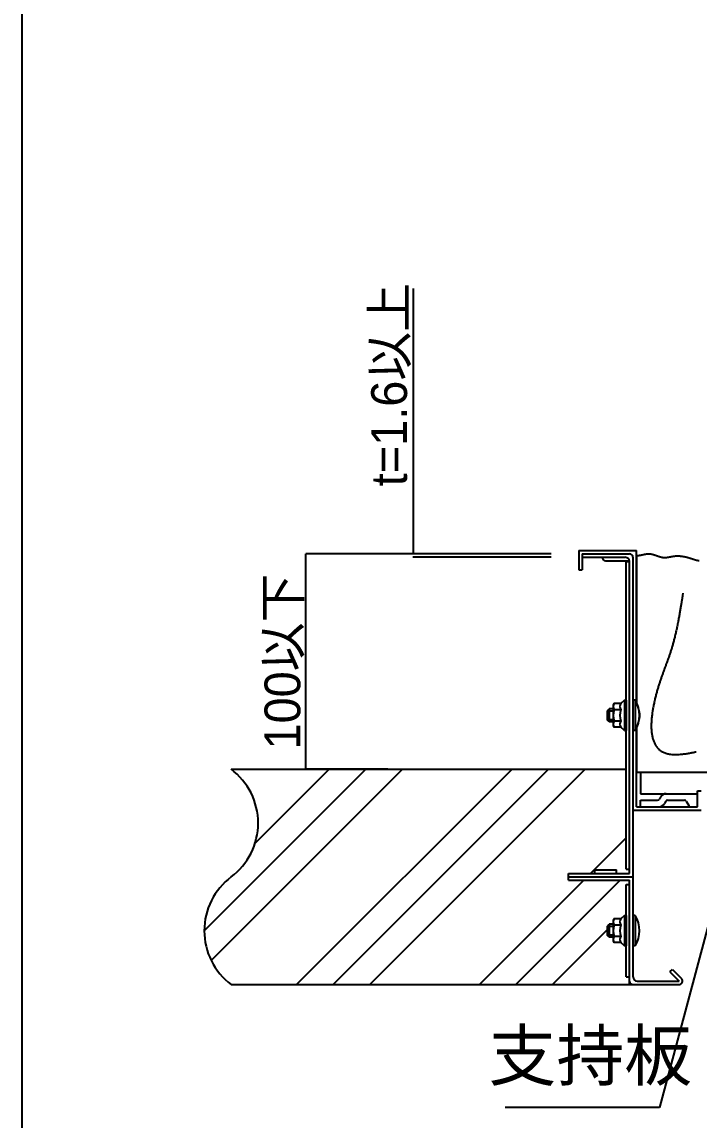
# Model space of a CAD drawing. Extents: x 443 to 1217, y -1921 to -677.
# Drawn here: x 442.7 to 476.7, y -775.6 to -720.4 of the extents above; entities that cross this region are included whole.
import ezdxf
from ezdxf.enums import TextEntityAlignment as Align

# ---------------------------------------------------------------- set-up
doc = ezdxf.new("R2010")
doc.units = 0
doc.header["$MEASUREMENT"] = 0
doc.layers.get('0').update_dxf_attribs({"linetype": 'CONTINUOUS'})
for name, color, linetype in [('1', 7, 'CONTINUOUS'), ('10', 7, 'CONTINUOUS'), ('25', 7, 'CONTINUOUS'), ('6', 7, 'CONTINUOUS'), ('7', 7, 'CONTINUOUS'), ('9', 8, 'CONTINUOUS')]:
    doc.layers.add(name, color=color, linetype=linetype)
doc.styles.get("Standard").update_dxf_attribs({"font": 'MS PGothic.ttf'})
doc.styles.add('ｽﾀｲﾙ2', font='MS PGothic.ttf')

msp = doc.modelspace()

# ---------------------------------------------------------------- linework, layer by layer
at = {"color": 7, "linetype": 'Continuous'}
for p, q in [((478.899, -759.224), (474.698, -774.982)), ((474.698, -774.982), (466.942, -774.982))]:
    msp.add_line(p, q, dxfattribs=at)
at = {"layer": '1', "color": 7}
for p, q in [((473.537, -747.252), (473.548, -747.251)), ((473.548, -747.251), (473.559, -747.251)), ((473.559, -747.251), (473.57, -747.251)), ((473.57, -747.251), (473.581, -747.25)), ((473.581, -747.25), (473.592, -747.25)), ((473.592, -747.25), (473.603, -747.25)), ((473.603, -747.25), (473.614, -747.249)), ((473.614, -747.249), (473.625, -747.248)), ((473.625, -747.248), (473.636, -747.247)), ((473.636, -747.247), (473.647, -747.246)), ((473.647, -747.246), (473.658, -747.245)), ((473.658, -747.245), (473.669, -747.244)), ((473.669, -747.244), (473.68, -747.242)), ((473.68, -747.242), (473.691, -747.24)), ((473.691, -747.24), (473.702, -747.239)), ((473.702, -747.239), (473.713, -747.237)), ((473.713, -747.237), (473.724, -747.235)), ((473.724, -747.235), (473.735, -747.234)), ((473.735, -747.234), (473.746, -747.232)), ((473.746, -747.232), (473.757, -747.229)), ((473.757, -747.229), (473.768, -747.227)), ((473.768, -747.227), (473.778, -747.225)), ((473.778, -747.225), (473.789, -747.223)), ((473.789, -747.223), (473.8, -747.22)), ((473.8, -747.22), (473.811, -747.217)), ((473.811, -747.217), (473.822, -747.215)), ((473.822, -747.215), (473.833, -747.213)), ((473.833, -747.213), (473.844, -747.211)), ((473.844, -747.211), (473.855, -747.208)), ((473.855, -747.208), (473.866, -747.205)), ((473.866, -747.205), (473.877, -747.203)), ((473.877, -747.203), (473.888, -747.201)), ((473.888, -747.201), (473.899, -747.198)), ((473.899, -747.198), (473.909, -747.196)), ((473.909, -747.196), (473.92, -747.193)), ((473.92, -747.193), (473.931, -747.191)), ((473.931, -747.191), (473.942, -747.189)), ((473.942, -747.189), (473.953, -747.187)), ((473.953, -747.187), (473.964, -747.185)), ((473.964, -747.185), (473.975, -747.183)), ((473.975, -747.183), (473.986, -747.18)), ((473.986, -747.18), (473.996, -747.178)), ((473.996, -747.178), (474.007, -747.176)), ((474.007, -747.176), (474.018, -747.175)), ((474.018, -747.175), (474.029, -747.173)), ((474.029, -747.173), (474.04, -747.172)), ((474.04, -747.172), (474.051, -747.169)), ((474.051, -747.169), (474.061, -747.168)), ((474.061, -747.168), (474.072, -747.167)), ((474.072, -747.167), (474.083, -747.166)), ((474.083, -747.166), (474.094, -747.165)), ((474.094, -747.165), (474.105, -747.164)), ((474.105, -747.164), (474.115, -747.164)), ((474.115, -747.164), (474.126, -747.163)), ((474.126, -747.163), (474.137, -747.163)), ((474.137, -747.163), (474.148, -747.163)), ((474.148, -747.163), (474.158, -747.163)), ((474.158, -747.163), (474.169, -747.163)), ((474.169, -747.163), (474.18, -747.163)), ((474.18, -747.163), (474.191, -747.164)), ((474.191, -747.164), (474.201, -747.165)), ((474.201, -747.165), (474.212, -747.165)), ((474.212, -747.165), (474.223, -747.166)), ((474.223, -747.166), (474.234, -747.168)), ((474.234, -747.168), (474.244, -747.169)), ((474.244, -747.169), (474.255, -747.171)), ((474.255, -747.171), (474.266, -747.173)), ((474.266, -747.173), (474.276, -747.175)), ((474.276, -747.175), (474.287, -747.177)), ((474.287, -747.177), (474.298, -747.179)), ((474.298, -747.179), (474.308, -747.181)), ((474.308, -747.181), (474.319, -747.184)), ((474.319, -747.184), (474.33, -747.186)), ((474.33, -747.186), (474.34, -747.189)), ((474.34, -747.189), (474.351, -747.191)), ((474.351, -747.191), (474.362, -747.195)), ((474.362, -747.195), (474.373, -747.198)), ((474.373, -747.198), (474.383, -747.201)), ((474.383, -747.201), (474.394, -747.203)), ((474.394, -747.203), (474.404, -747.207)), ((474.404, -747.207), (474.415, -747.21)), ((474.415, -747.21), (474.426, -747.213)), ((474.426, -747.213), (474.436, -747.217)), ((474.436, -747.217), (474.447, -747.221)), ((474.447, -747.221), (474.458, -747.224)), ((474.458, -747.224), (474.468, -747.227)), ((474.468, -747.227), (474.479, -747.232)), ((474.479, -747.232), (474.49, -747.235)), ((474.49, -747.235), (474.5, -747.238)), ((474.5, -747.238), (474.511, -747.242)), ((474.511, -747.242), (474.522, -747.246)), ((474.522, -747.246), (474.532, -747.25)), ((474.532, -747.25), (474.543, -747.253)), ((474.543, -747.253), (474.554, -747.258)), ((474.554, -747.258), (474.564, -747.261)), ((474.564, -747.261), (474.575, -747.265)), ((474.575, -747.265), (474.586, -747.269)), ((474.586, -747.269), (474.596, -747.273)), ((474.596, -747.273), (474.607, -747.276)), ((474.607, -747.276), (474.618, -747.28)), ((474.618, -747.28), (474.628, -747.284)), ((474.628, -747.284), (474.639, -747.287)), ((474.639, -747.287), (474.65, -747.29)), ((474.65, -747.29), (474.66, -747.295)), ((474.66, -747.295), (474.671, -747.298)), ((474.671, -747.298), (474.682, -747.301)), ((474.682, -747.301), (474.692, -747.305)), ((474.692, -747.305), (474.703, -747.308)), ((474.703, -747.308), (474.714, -747.311)), ((474.714, -747.311), (474.724, -747.314)), ((474.724, -747.314), (474.735, -747.318)), ((474.735, -747.318), (474.746, -747.32)), ((474.746, -747.32), (474.756, -747.323)), ((474.756, -747.323), (474.767, -747.325)), ((474.767, -747.325), (474.778, -747.329)), ((474.778, -747.329), (474.789, -747.331)), ((474.789, -747.331), (474.799, -747.333)), ((474.799, -747.333), (474.81, -747.335)), ((474.81, -747.335), (474.821, -747.337)), ((474.821, -747.337), (474.832, -747.339)), ((474.832, -747.339), (474.842, -747.342)), ((474.842, -747.342), (474.853, -747.344)), ((474.853, -747.344), (474.864, -747.345)), ((474.864, -747.345), (474.875, -747.346)), ((474.875, -747.346), (474.885, -747.347)), ((474.885, -747.347), (474.896, -747.348)), ((474.896, -747.348), (474.907, -747.349)), ((474.907, -747.349), (474.918, -747.35)), ((474.918, -747.35), (474.929, -747.35)), ((474.929, -747.35), (474.939, -747.351)), ((474.939, -747.351), (474.95, -747.351)), ((474.95, -747.351), (474.961, -747.351)), ((474.961, -747.351), (474.972, -747.351)), ((474.972, -747.351), (474.983, -747.35)), ((474.983, -747.35), (474.994, -747.35)), ((474.994, -747.35), (475.005, -747.35)), ((475.005, -747.35), (475.016, -747.349)), ((475.016, -747.349), (475.026, -747.348)), ((475.026, -747.348), (475.037, -747.347)), ((475.037, -747.347), (475.048, -747.346)), ((475.048, -747.346), (475.059, -747.345)), ((475.059, -747.345), (475.07, -747.344)), ((475.07, -747.344), (475.081, -747.342)), ((475.081, -747.342), (475.092, -747.341)), ((475.092, -747.341), (475.103, -747.338)), ((475.103, -747.338), (475.114, -747.337)), ((475.114, -747.337), (475.125, -747.335)), ((475.125, -747.335), (475.136, -747.334)), ((475.136, -747.334), (475.146, -747.332)), ((475.146, -747.332), (475.157, -747.33)), ((475.157, -747.33), (475.168, -747.327)), ((475.168, -747.327), (475.179, -747.325)), ((475.179, -747.325), (475.19, -747.323)), ((475.19, -747.323), (475.201, -747.321)), ((475.201, -747.321), (475.212, -747.319)), ((475.212, -747.319), (475.223, -747.318)), ((475.223, -747.318), (475.234, -747.316)), ((475.234, -747.316), (475.245, -747.313)), ((475.245, -747.313), (475.256, -747.311)), ((475.256, -747.311), (475.267, -747.309)), ((475.267, -747.309), (475.278, -747.307)), ((475.278, -747.307), (475.289, -747.305)), ((475.289, -747.305), (475.3, -747.302)), ((475.3, -747.302), (475.311, -747.3)), ((475.311, -747.3), (475.322, -747.298)), ((475.322, -747.298), (475.333, -747.296)), ((475.333, -747.296), (475.344, -747.294)), ((475.344, -747.294), (475.354, -747.293)), ((475.354, -747.293), (475.365, -747.29)), ((475.365, -747.29), (475.376, -747.288)), ((475.376, -747.288), (475.387, -747.287)), ((475.387, -747.287), (475.398, -747.285)), ((475.398, -747.285), (475.409, -747.284)), ((475.409, -747.284), (475.42, -747.283)), ((475.42, -747.283), (475.431, -747.282)), ((475.431, -747.282), (475.442, -747.28)), ((475.442, -747.28), (475.453, -747.278)), ((475.453, -747.278), (475.464, -747.277)), ((475.464, -747.277), (475.475, -747.276)), ((475.475, -747.276), (475.486, -747.276)), ((475.486, -747.276), (475.497, -747.275)), ((475.497, -747.275), (475.508, -747.274)), ((475.508, -747.274), (475.518, -747.274)), ((475.518, -747.274), (475.529, -747.273)), ((475.529, -747.273), (475.54, -747.273)), ((475.54, -747.273), (475.551, -747.272)), ((475.551, -747.272), (475.562, -747.272)), ((475.562, -747.272), (475.573, -747.272)), ((475.573, -747.272), (475.584, -747.272)), ((475.584, -747.272), (475.595, -747.272)), ((475.595, -747.272), (475.606, -747.271)), ((475.606, -747.271), (475.617, -747.272)), ((475.617, -747.272), (475.628, -747.272)), ((475.628, -747.272), (475.639, -747.272)), ((475.639, -747.272), (475.649, -747.272)), ((475.649, -747.272), (475.66, -747.272)), ((475.66, -747.272), (475.671, -747.273)), ((475.671, -747.273), (475.682, -747.273)), ((475.682, -747.273), (475.693, -747.274)), ((475.693, -747.274), (475.704, -747.274)), ((475.704, -747.274), (475.715, -747.275)), ((475.715, -747.275), (475.726, -747.276)), ((475.726, -747.276), (475.737, -747.277)), ((475.737, -747.277), (475.748, -747.277)), ((475.748, -747.277), (475.759, -747.278)), ((475.759, -747.278), (475.769, -747.28)), ((475.769, -747.28), (475.78, -747.281)), ((475.78, -747.281), (475.791, -747.282)), ((475.791, -747.282), (475.802, -747.284)), ((475.802, -747.284), (475.813, -747.285)), ((475.813, -747.285), (475.824, -747.286)), ((475.824, -747.286), (475.835, -747.287)), ((475.835, -747.287), (475.846, -747.289)), ((475.846, -747.289), (475.857, -747.29)), ((475.857, -747.29), (475.868, -747.293)), ((475.868, -747.293), (475.879, -747.294)), ((475.879, -747.294), (475.89, -747.296)), ((475.89, -747.296), (475.9, -747.298)), ((475.9, -747.298), (475.911, -747.3)), ((475.911, -747.3), (475.922, -747.301)), ((475.922, -747.301), (475.933, -747.304)), ((475.933, -747.304), (475.944, -747.306)), ((475.944, -747.306), (475.955, -747.308)), ((475.955, -747.308), (475.966, -747.31)), ((475.966, -747.31), (475.977, -747.312)), ((475.977, -747.312), (475.988, -747.314)), ((475.988, -747.314), (475.999, -747.318)), ((475.999, -747.318), (476.01, -747.32)), ((476.01, -747.32), (476.021, -747.322)), ((476.021, -747.322), (476.032, -747.325)), ((476.032, -747.325), (476.043, -747.327)), ((476.043, -747.327), (476.054, -747.33)), ((476.054, -747.33), (476.065, -747.333)), ((476.065, -747.333), (476.076, -747.335)), ((476.076, -747.335), (476.087, -747.338)), ((476.087, -747.338), (476.098, -747.342)), ((476.098, -747.342), (476.109, -747.344)), ((476.109, -747.344), (476.12, -747.347)), ((476.12, -747.347), (476.131, -747.35)), ((476.131, -747.35), (476.142, -747.354)), ((476.142, -747.354), (476.153, -747.357)), ((476.153, -747.357), (476.164, -747.36)), ((476.164, -747.36), (476.175, -747.363)), ((476.175, -747.363), (476.186, -747.367)), ((476.186, -747.367), (476.197, -747.37)), ((476.197, -747.37), (476.208, -747.373)), ((476.208, -747.373), (476.219, -747.377)), ((476.219, -747.377), (476.23, -747.38)), ((476.23, -747.38), (476.241, -747.383)), ((476.241, -747.383), (476.252, -747.387)), ((476.252, -747.387), (476.263, -747.391)), ((476.263, -747.391), (476.274, -747.394)), ((476.274, -747.394), (476.285, -747.398)), ((476.285, -747.398), (476.296, -747.402)), ((476.296, -747.402), (476.307, -747.406)), ((476.307, -747.406), (476.318, -747.409)), ((476.318, -747.409), (476.329, -747.414)), ((476.329, -747.414), (476.34, -747.417)), ((476.34, -747.417), (476.351, -747.421)), ((476.351, -747.421), (476.362, -747.424)), ((476.362, -747.424), (476.373, -747.429)), ((476.373, -747.429), (476.384, -747.432)), ((476.384, -747.432), (476.396, -747.435)), ((476.396, -747.435), (476.407, -747.44)), ((476.407, -747.44), (476.418, -747.443)), ((476.418, -747.443), (476.429, -747.446)), ((476.429, -747.446), (476.44, -747.451)), ((476.44, -747.451), (476.451, -747.454)), ((476.451, -747.454), (476.462, -747.457)), ((476.462, -747.457), (476.473, -747.46)), ((476.473, -747.46), (476.484, -747.464)), ((476.484, -747.464), (476.495, -747.467)), ((476.495, -747.467), (476.506, -747.47)), ((476.506, -747.47), (476.517, -747.474)), ((476.517, -747.474), (476.528, -747.476)), ((476.528, -747.476), (476.539, -747.479)), ((476.539, -747.479), (476.55, -747.481)), ((476.55, -747.481), (476.56, -747.483)), ((476.56, -747.483), (476.571, -747.486)), ((476.571, -747.486), (476.582, -747.489)), ((476.582, -747.489), (476.593, -747.49)), ((476.593, -747.49), (476.604, -747.492)), ((476.604, -747.492), (476.615, -747.494)), ((476.615, -747.494), (476.626, -747.495)), ((476.626, -747.495), (476.636, -747.496)), ((476.636, -747.496), (476.647, -747.499)), ((476.647, -747.499), (476.658, -747.499)), ((476.658, -747.499), (476.669, -747.5)), ((476.669, -747.5), (476.679, -747.501)), ((476.679, -747.501), (476.69, -747.501))]:
    msp.add_line(p, q, dxfattribs=at)
at = {"layer": '1', "color": 3, "linetype": 'Continuous'}
for p, q in [((473.537, -747.252), (473.537, -754.644)), ((473.537, -755.927), (473.537, -758.142)), ((473.537, -758.142), (487.042, -758.142)), ((473.732, -758.142), (473.732, -759.224)), ((473.732, -759.224), (476.61, -759.224))]:
    msp.add_line(p, q, dxfattribs=at)
at = {"layer": '1', "color": 4}
for p, q in [((475.84, -749.337), (475.835, -749.368)), ((475.844, -749.309), (475.84, -749.337)), ((475.848, -749.283), (475.844, -749.309)), ((475.852, -749.258), (475.848, -749.283)), ((475.855, -749.236), (475.852, -749.258)), ((475.858, -749.215), (475.855, -749.236)), ((475.86, -749.197), (475.858, -749.215)), ((475.863, -749.181), (475.86, -749.197)), ((475.865, -749.168), (475.863, -749.181)), ((475.866, -749.156), (475.865, -749.168)), ((475.867, -749.147), (475.866, -749.156)), ((475.749, -749.899), (475.741, -749.949)), ((475.757, -749.852), (475.749, -749.899)), ((475.765, -749.804), (475.757, -749.852)), ((475.773, -749.758), (475.765, -749.804)), ((475.78, -749.712), (475.773, -749.758)), ((475.788, -749.668), (475.78, -749.712)), ((475.795, -749.625), (475.788, -749.668)), ((475.801, -749.583), (475.795, -749.625)), ((475.807, -749.544), (475.801, -749.583)), ((475.814, -749.505), (475.807, -749.544)), ((475.819, -749.468), (475.814, -749.505)), ((475.825, -749.433), (475.819, -749.468)), ((475.83, -749.399), (475.825, -749.433)), ((475.835, -749.368), (475.83, -749.399)), ((475.656, -750.425), (475.645, -750.48)), ((475.666, -750.37), (475.656, -750.425)), ((475.676, -750.316), (475.666, -750.37)), ((475.686, -750.261), (475.676, -750.316)), ((475.696, -750.208), (475.686, -750.261)), ((475.705, -750.154), (475.696, -750.208)), ((475.714, -750.102), (475.705, -750.154)), ((475.723, -750.05), (475.714, -750.102)), ((475.732, -749.999), (475.723, -750.05)), ((475.741, -749.949), (475.732, -749.999)), ((475.545, -750.978), (475.533, -751.033)), ((475.557, -750.924), (475.545, -750.978)), ((475.568, -750.868), (475.557, -750.924)), ((475.58, -750.813), (475.568, -750.868)), ((475.591, -750.757), (475.58, -750.813)), ((475.602, -750.702), (475.591, -750.757)), ((475.613, -750.646), (475.602, -750.702)), ((475.624, -750.59), (475.613, -750.646)), ((475.635, -750.535), (475.624, -750.59)), ((475.645, -750.48), (475.635, -750.535)), ((475.41, -751.543), (475.397, -751.59)), ((475.423, -751.495), (475.41, -751.543)), ((475.435, -751.446), (475.423, -751.495)), ((475.448, -751.397), (475.435, -751.446)), ((475.46, -751.347), (475.448, -751.397)), ((475.473, -751.297), (475.46, -751.347)), ((475.485, -751.244), (475.473, -751.297)), ((475.497, -751.192), (475.485, -751.244)), ((475.509, -751.14), (475.497, -751.192)), ((475.521, -751.086), (475.509, -751.14)), ((475.533, -751.033), (475.521, -751.086)), ((475.253, -752.074), (475.24, -752.114)), ((475.267, -752.031), (475.253, -752.074)), ((475.28, -751.99), (475.267, -752.031)), ((475.293, -751.947), (475.28, -751.99)), ((475.307, -751.905), (475.293, -751.947)), ((475.32, -751.861), (475.307, -751.905)), ((475.333, -751.818), (475.32, -751.861)), ((475.346, -751.773), (475.333, -751.818)), ((475.359, -751.728), (475.346, -751.773)), ((475.372, -751.682), (475.359, -751.728)), ((475.385, -751.637), (475.372, -751.682)), ((475.397, -751.59), (475.385, -751.637)), ((475.049, -752.66), (475.035, -752.697)), ((475.062, -752.622), (475.049, -752.66)), ((475.076, -752.584), (475.062, -752.622)), ((475.09, -752.547), (475.076, -752.584)), ((475.104, -752.509), (475.09, -752.547)), ((475.118, -752.47), (475.104, -752.509)), ((475.131, -752.431), (475.118, -752.47)), ((475.145, -752.393), (475.131, -752.431)), ((475.159, -752.354), (475.145, -752.393)), ((475.172, -752.315), (475.159, -752.354)), ((475.186, -752.275), (475.172, -752.315)), ((475.199, -752.236), (475.186, -752.275)), ((475.213, -752.196), (475.199, -752.236)), ((475.227, -752.155), (475.213, -752.196)), ((475.24, -752.114), (475.227, -752.155)), ((474.854, -753.186), (474.84, -753.226)), ((474.868, -753.148), (474.854, -753.186)), ((474.882, -753.11), (474.868, -753.148)), ((474.896, -753.072), (474.882, -753.11)), ((474.91, -753.035), (474.896, -753.072)), ((474.924, -752.997), (474.91, -753.035)), ((474.937, -752.96), (474.924, -752.997)), ((474.951, -752.922), (474.937, -752.96)), ((474.965, -752.885), (474.951, -752.922)), ((474.979, -752.847), (474.965, -752.885)), ((474.993, -752.809), (474.979, -752.847)), ((475.007, -752.772), (474.993, -752.809)), ((475.021, -752.735), (475.007, -752.772)), ((475.035, -752.697), (475.021, -752.735)), ((474.662, -753.752), (474.648, -753.795)), ((474.675, -753.708), (474.662, -753.752)), ((474.689, -753.667), (474.675, -753.708)), ((474.703, -753.624), (474.689, -753.667)), ((474.716, -753.583), (474.703, -753.624)), ((474.73, -753.542), (474.716, -753.583)), ((474.744, -753.501), (474.73, -753.542)), ((474.757, -753.461), (474.744, -753.501)), ((474.771, -753.421), (474.757, -753.461)), ((474.785, -753.381), (474.771, -753.421)), ((474.799, -753.342), (474.785, -753.381)), ((474.812, -753.303), (474.799, -753.342)), ((474.826, -753.264), (474.812, -753.303)), ((474.84, -753.226), (474.826, -753.264)), ((474.503, -754.309), (474.491, -754.359)), ((474.516, -754.259), (474.503, -754.309)), ((474.529, -754.21), (474.516, -754.259)), ((474.542, -754.161), (474.529, -754.21)), ((474.555, -754.113), (474.542, -754.161)), ((474.568, -754.066), (474.555, -754.113)), ((474.582, -754.019), (474.568, -754.066)), ((474.595, -753.973), (474.582, -754.019)), ((474.608, -753.927), (474.595, -753.973)), ((474.622, -753.883), (474.608, -753.927)), ((474.635, -753.839), (474.622, -753.883)), ((474.648, -753.795), (474.635, -753.839)), ((474.387, -754.829), (474.377, -754.882)), ((474.397, -754.775), (474.387, -754.829)), ((474.408, -754.722), (474.397, -754.775)), ((474.419, -754.669), (474.408, -754.722)), ((474.43, -754.616), (474.419, -754.669)), ((474.442, -754.564), (474.43, -754.616)), ((474.454, -754.512), (474.442, -754.564)), ((474.466, -754.46), (474.454, -754.512)), ((474.478, -754.409), (474.466, -754.46)), ((474.491, -754.359), (474.478, -754.409)), ((474.3, -755.423), (474.296, -755.476)), ((474.306, -755.368), (474.3, -755.423)), ((474.311, -755.315), (474.306, -755.368)), ((474.318, -755.26), (474.311, -755.315)), ((474.325, -755.207), (474.318, -755.26)), ((474.332, -755.152), (474.325, -755.207)), ((474.34, -755.098), (474.332, -755.152)), ((474.349, -755.043), (474.34, -755.098)), ((474.358, -754.99), (474.349, -755.043)), ((474.367, -754.936), (474.358, -754.99)), ((474.377, -754.882), (474.367, -754.936)), ((474.282, -755.741), (474.281, -755.793)), ((474.281, -755.793), (474.281, -755.846)), ((474.281, -755.846), (474.282, -755.897)), ((474.283, -755.689), (474.282, -755.741)), ((474.282, -755.897), (474.284, -755.947)), ((474.285, -755.636), (474.283, -755.689)), ((474.284, -755.947), (474.286, -755.998)), ((474.288, -755.583), (474.285, -755.636)), ((474.292, -755.53), (474.288, -755.583)), ((474.296, -755.476), (474.292, -755.53)), ((474.286, -755.998), (474.29, -756.047)), ((474.29, -756.047), (474.294, -756.096)), ((474.294, -756.096), (474.299, -756.145)), ((474.299, -756.145), (474.305, -756.193)), ((474.305, -756.193), (474.312, -756.241)), ((474.312, -756.241), (474.32, -756.288)), ((474.32, -756.288), (474.329, -756.334)), ((474.329, -756.334), (474.339, -756.38)), ((474.339, -756.38), (474.349, -756.424)), ((474.349, -756.424), (474.361, -756.468)), ((474.361, -756.468), (474.374, -756.51)), ((474.374, -756.51), (474.388, -756.553)), ((474.388, -756.553), (474.403, -756.593)), ((474.403, -756.593), (474.42, -756.634)), ((474.42, -756.634), (474.437, -756.673)), ((474.437, -756.673), (474.456, -756.711)), ((474.456, -756.711), (474.475, -756.748)), ((474.475, -756.748), (474.496, -756.784)), ((474.496, -756.784), (474.518, -756.82)), ((474.518, -756.82), (474.542, -756.854)), ((474.542, -756.854), (474.567, -756.886)), ((474.567, -756.886), (474.593, -756.918)), ((474.593, -756.918), (474.62, -756.947)), ((474.62, -756.947), (474.649, -756.977)), ((474.649, -756.977), (474.679, -757.004)), ((474.679, -757.004), (474.71, -757.031)), ((474.71, -757.031), (474.743, -757.055)), ((474.743, -757.055), (474.777, -757.079)), ((474.777, -757.079), (474.813, -757.102)), ((474.813, -757.102), (474.85, -757.123)), ((474.85, -757.123), (474.889, -757.141)), ((474.889, -757.141), (474.929, -757.159)), ((474.929, -757.159), (474.971, -757.175)), ((474.971, -757.175), (475.014, -757.19)), ((475.014, -757.19), (475.059, -757.203)), ((475.059, -757.203), (475.106, -757.214)), ((475.106, -757.214), (475.154, -757.224)), ((475.154, -757.224), (475.204, -757.232)), ((475.204, -757.232), (475.255, -757.238)), ((475.255, -757.238), (475.307, -757.243)), ((475.307, -757.243), (475.36, -757.247)), ((475.36, -757.247), (475.414, -757.249)), ((475.414, -757.249), (475.469, -757.25)), ((475.469, -757.25), (475.524, -757.249)), ((475.524, -757.249), (475.579, -757.248)), ((475.579, -757.248), (475.635, -757.246)), ((475.635, -757.246), (475.69, -757.243)), ((475.69, -757.243), (475.745, -757.239)), ((475.745, -757.239), (475.8, -757.235)), ((475.8, -757.235), (475.854, -757.23)), ((475.854, -757.23), (475.908, -757.223)), ((475.908, -757.223), (475.96, -757.217)), ((475.96, -757.217), (476.012, -757.21)), ((476.012, -757.21), (476.062, -757.202)), ((476.062, -757.202), (476.111, -757.196)), ((476.111, -757.196), (476.158, -757.188)), ((476.158, -757.188), (476.203, -757.181)), ((476.203, -757.181), (476.246, -757.173)), ((476.246, -757.173), (476.288, -757.165)), ((476.288, -757.165), (476.326, -757.158)), ((476.326, -757.158), (476.363, -757.15)), ((476.363, -757.15), (476.397, -757.144)), ((476.397, -757.144), (476.427, -757.137)), ((476.427, -757.137), (476.455, -757.13)), ((476.455, -757.13), (476.48, -757.125)), ((476.48, -757.125), (476.501, -757.121)), ((476.501, -757.121), (476.519, -757.116)), ((476.519, -757.116), (476.533, -757.113)), ((476.533, -757.113), (476.543, -757.111))]:
    msp.add_line(p, q, dxfattribs=at)
at = {"layer": '1', "color": 3}
for p, q in [((473.537, -754.645), (473.537, -754.643)), ((473.538, -754.647), (473.537, -754.645)), ((473.539, -754.649), (473.538, -754.647)), ((473.539, -754.651), (473.539, -754.649)), ((473.54, -754.653), (473.539, -754.651)), ((473.542, -754.657), (473.54, -754.653)), ((473.543, -754.659), (473.542, -754.657)), ((473.544, -754.663), (473.543, -754.659)), ((473.545, -754.666), (473.544, -754.663)), ((473.547, -754.671), (473.545, -754.666)), ((473.548, -754.674), (473.547, -754.671)), ((473.55, -754.679), (473.548, -754.674)), ((473.552, -754.684), (473.55, -754.679)), ((473.554, -754.688), (473.552, -754.684)), ((473.556, -754.694), (473.554, -754.688)), ((473.558, -754.699), (473.556, -754.694)), ((473.56, -754.705), (473.558, -754.699)), ((473.562, -754.711), (473.56, -754.705)), ((473.564, -754.717), (473.562, -754.711)), ((473.566, -754.723), (473.564, -754.717)), ((473.569, -754.73), (473.566, -754.723)), ((473.571, -754.736), (473.569, -754.73)), ((473.574, -754.743), (473.571, -754.736)), ((473.576, -754.75), (473.574, -754.743)), ((473.579, -754.757), (473.576, -754.75)), ((473.581, -754.764), (473.579, -754.757)), ((473.584, -754.772), (473.581, -754.764)), ((473.586, -754.779), (473.584, -754.772)), ((473.589, -754.786), (473.586, -754.779)), ((473.592, -754.795), (473.589, -754.786)), ((473.595, -754.803), (473.592, -754.795)), ((473.597, -754.81), (473.595, -754.803)), ((473.6, -754.819), (473.597, -754.81)), ((473.603, -754.827), (473.6, -754.819)), ((473.606, -754.835), (473.603, -754.827)), ((473.609, -754.843), (473.606, -754.835)), ((473.612, -754.852), (473.609, -754.843)), ((473.614, -754.86), (473.612, -754.852)), ((473.617, -754.868), (473.614, -754.86)), ((473.62, -754.877), (473.617, -754.868)), ((473.623, -754.885), (473.62, -754.877)), ((473.626, -754.894), (473.623, -754.885)), ((473.629, -754.903), (473.626, -754.894)), ((473.631, -754.912), (473.629, -754.903)), ((473.634, -754.919), (473.631, -754.912)), ((473.637, -754.928), (473.634, -754.919)), ((473.64, -754.937), (473.637, -754.928)), ((473.642, -754.945), (473.64, -754.937)), ((473.645, -754.954), (473.642, -754.945)), ((473.648, -754.963), (473.645, -754.954)), ((473.65, -754.97), (473.648, -754.963)), ((473.653, -754.979), (473.65, -754.97)), ((473.655, -754.988), (473.653, -754.979)), ((473.658, -754.995), (473.655, -754.988)), ((473.66, -755.004), (473.658, -754.995)), ((473.662, -755.012), (473.66, -755.004)), ((473.665, -755.021), (473.662, -755.012)), ((473.667, -755.028), (473.665, -755.021)), ((473.669, -755.036), (473.667, -755.028)), ((473.671, -755.043), (473.669, -755.036)), ((473.673, -755.051), (473.671, -755.043)), ((473.675, -755.059), (473.673, -755.051)), ((473.677, -755.066), (473.675, -755.059)), ((473.679, -755.074), (473.677, -755.066)), ((473.681, -755.082), (473.679, -755.074)), ((473.683, -755.088), (473.681, -755.082)), ((473.684, -755.096), (473.683, -755.088)), ((473.686, -755.103), (473.684, -755.096)), ((473.687, -755.11), (473.686, -755.103)), ((473.689, -755.118), (473.687, -755.11)), ((473.691, -755.124), (473.689, -755.118)), ((473.692, -755.132), (473.691, -755.124)), ((473.693, -755.138), (473.692, -755.132)), ((473.695, -755.145), (473.693, -755.138)), ((473.696, -755.152), (473.695, -755.145)), ((473.695, -755.425), (473.696, -755.418)), ((473.697, -755.159), (473.696, -755.152)), ((473.696, -755.418), (473.697, -755.412)), ((473.698, -755.166), (473.697, -755.159)), ((473.697, -755.412), (473.698, -755.405)), ((473.699, -755.172), (473.698, -755.166)), ((473.698, -755.405), (473.699, -755.399)), ((473.7, -755.179), (473.699, -755.172)), ((473.699, -755.399), (473.7, -755.391)), ((473.701, -755.185), (473.7, -755.179)), ((473.7, -755.391), (473.701, -755.385)), ((473.702, -755.192), (473.701, -755.185)), ((473.701, -755.385), (473.702, -755.378)), ((473.703, -755.198), (473.702, -755.192)), ((473.702, -755.378), (473.703, -755.371)), ((473.703, -755.205), (473.703, -755.198)), ((473.704, -755.211), (473.703, -755.205)), ((473.703, -755.371), (473.704, -755.365)), ((473.705, -755.218), (473.704, -755.211)), ((473.704, -755.358), (473.705, -755.352)), ((473.704, -755.365), (473.704, -755.358)), ((473.705, -755.224), (473.705, -755.218)), ((473.706, -755.231), (473.705, -755.224)), ((473.705, -755.352), (473.706, -755.345)), ((473.706, -755.237), (473.706, -755.231)), ((473.707, -755.244), (473.706, -755.237)), ((473.706, -755.34), (473.707, -755.333)), ((473.706, -755.345), (473.706, -755.34)), ((473.707, -755.251), (473.707, -755.244)), ((473.708, -755.257), (473.707, -755.251)), ((473.707, -755.32), (473.708, -755.314)), ((473.707, -755.327), (473.707, -755.32)), ((473.707, -755.333), (473.707, -755.327)), ((473.708, -755.263), (473.708, -755.257)), ((473.708, -755.269), (473.708, -755.263)), ((473.708, -755.276), (473.708, -755.269)), ((473.708, -755.282), (473.708, -755.276)), ((473.708, -755.289), (473.708, -755.282)), ((473.708, -755.295), (473.708, -755.289)), ((473.708, -755.301), (473.708, -755.295)), ((473.708, -755.307), (473.708, -755.301)), ((473.708, -755.314), (473.708, -755.307)), ((473.537, -755.925), (473.538, -755.924)), ((473.537, -755.926), (473.537, -755.925)), ((473.538, -755.924), (473.539, -755.922)), ((473.539, -755.92), (473.54, -755.917)), ((473.539, -755.922), (473.539, -755.92)), ((473.54, -755.917), (473.542, -755.914)), ((473.542, -755.914), (473.543, -755.911)), ((473.543, -755.911), (473.544, -755.908)), ((473.544, -755.908), (473.545, -755.904)), ((473.545, -755.904), (473.547, -755.9)), ((473.547, -755.9), (473.548, -755.896)), ((473.548, -755.896), (473.55, -755.891)), ((473.55, -755.891), (473.552, -755.887)), ((473.552, -755.887), (473.554, -755.882)), ((473.554, -755.882), (473.556, -755.876)), ((473.556, -755.876), (473.558, -755.871)), ((473.558, -755.871), (473.56, -755.865)), ((473.56, -755.865), (473.562, -755.86)), ((473.562, -755.86), (473.564, -755.853)), ((473.564, -755.853), (473.566, -755.847)), ((473.566, -755.847), (473.569, -755.84)), ((473.569, -755.84), (473.571, -755.834)), ((473.571, -755.834), (473.574, -755.827)), ((473.574, -755.827), (473.576, -755.82)), ((473.576, -755.82), (473.579, -755.813)), ((473.579, -755.813), (473.581, -755.805)), ((473.581, -755.805), (473.584, -755.799)), ((473.584, -755.799), (473.587, -755.791)), ((473.587, -755.791), (473.589, -755.783)), ((473.589, -755.783), (473.592, -755.776)), ((473.592, -755.776), (473.595, -755.767)), ((473.595, -755.767), (473.598, -755.759)), ((473.598, -755.759), (473.601, -755.752)), ((473.601, -755.752), (473.603, -755.743)), ((473.603, -755.743), (473.606, -755.735)), ((473.606, -755.735), (473.609, -755.727)), ((473.609, -755.727), (473.612, -755.718)), ((473.612, -755.718), (473.615, -755.709)), ((473.615, -755.709), (473.618, -755.702)), ((473.618, -755.702), (473.621, -755.693)), ((473.621, -755.693), (473.623, -755.684)), ((473.623, -755.684), (473.626, -755.676)), ((473.626, -755.676), (473.629, -755.667)), ((473.629, -755.667), (473.632, -755.658)), ((473.632, -755.658), (473.635, -755.65)), ((473.635, -755.65), (473.637, -755.642)), ((473.637, -755.642), (473.64, -755.633)), ((473.64, -755.633), (473.643, -755.624)), ((473.643, -755.624), (473.645, -755.616)), ((473.645, -755.616), (473.648, -755.607)), ((473.648, -755.607), (473.651, -755.599)), ((473.651, -755.599), (473.653, -755.591)), ((473.653, -755.591), (473.656, -755.582)), ((473.656, -755.582), (473.658, -755.574)), ((473.658, -755.574), (473.661, -755.565)), ((473.661, -755.565), (473.663, -755.558)), ((473.663, -755.558), (473.665, -755.55)), ((473.665, -755.55), (473.667, -755.542)), ((473.667, -755.542), (473.669, -755.534)), ((473.669, -755.534), (473.672, -755.526)), ((473.672, -755.526), (473.674, -755.519)), ((473.674, -755.519), (473.676, -755.511)), ((473.676, -755.511), (473.678, -755.503)), ((473.678, -755.503), (473.679, -755.497)), ((473.679, -755.497), (473.681, -755.489)), ((473.681, -755.489), (473.683, -755.482)), ((473.683, -755.482), (473.685, -755.474)), ((473.685, -755.474), (473.686, -755.467)), ((473.686, -755.467), (473.688, -755.46)), ((473.688, -755.46), (473.689, -755.453)), ((473.689, -755.453), (473.691, -755.446)), ((473.691, -755.446), (473.692, -755.439)), ((473.692, -755.439), (473.693, -755.433)), ((473.693, -755.433), (473.695, -755.425))]:
    msp.add_line(p, q, dxfattribs=at)
at = {"layer": '1', "color": 7, "linetype": 'Continuous'}
msp.add_line((454.37, -761.724), (458.104, -757.991), dxfattribs=at)
at = {"layer": '10', "color": 7, "linetype": 'Continuous'}
for p, q in [((462.33, -747.169), (462.33, -733.836)), ((469.252, -747.169), (456.922, -747.169)), ((456.922, -757.991), (456.922, -747.169)), ((469.252, -747.169), (462.31, -747.169)), ((469.252, -747.342), (462.31, -747.342)), ((461.043, -757.991), (456.922, -757.991))]:
    msp.add_line(p, q, dxfattribs=at)
at = {"layer": '25', "color": 4}
msp.add_line((442.666, -677.268), (442.666, -1191.556), dxfattribs=at)
at = {"layer": '6', "linetype": 'Continuous'}
for p, q in [((470.637, -746.996), (470.637, -747.97)), ((470.637, -746.996), (473.537, -746.996)), ((473.537, -754.644), (473.537, -746.996)), ((470.81, -747.169), (470.81, -747.97)), ((470.81, -747.169), (473.19, -747.169)), ((470.81, -747.342), (472.974, -747.342)), ((471.989, -747.515), (473.19, -747.515)), ((473.017, -763.012), (473.017, -747.559)), ((473.017, -747.559), (473.19, -747.559)), ((473.19, -763.228), (473.19, -747.559)), ((473.364, -763.401), (473.364, -747.342)), ((470.637, -747.97), (470.81, -747.97)), ((472.4, -754.687), (472.368, -754.767)), ((472.368, -754.767), (472.368, -755.803)), ((472.758, -754.687), (472.4, -754.687)), ((472.931, -754.528), (472.758, -754.687)), ((472.931, -754.528), (472.931, -756.043)), ((472.931, -754.528), (473.017, -754.528)), ((473.017, -754.528), (473.017, -756.043)), ((473.364, -756.043), (473.364, -754.528)), ((473.472, -754.528), (473.364, -754.528)), ((473.472, -754.528), (473.472, -756.043)), ((472.065, -755.069), (472.173, -754.961)), ((472.065, -755.069), (472.065, -755.502)), ((472.368, -755.069), (472.065, -755.069)), ((472.368, -754.961), (472.173, -754.961)), ((472.173, -754.961), (472.173, -755.61)), ((472.758, -755), (472.417, -755)), ((472.368, -755.502), (472.065, -755.502)), ((472.173, -755.61), (472.065, -755.502)), ((472.368, -755.61), (472.173, -755.61)), ((472.368, -755.803), (472.4, -755.883)), ((472.758, -755.883), (472.4, -755.883)), ((472.758, -755.571), (472.417, -755.571)), ((472.931, -756.043), (472.758, -755.883)), ((473.537, -759.874), (473.537, -755.927)), ((472.931, -756.043), (473.017, -756.043)), ((473.472, -756.043), (473.364, -756.043)), ((476.61, -759.874), (476.61, -759.073)), ((476.61, -759.073), (476.783, -759.073)), ((473.364, -760.047), (476.783, -760.047)), ((473.537, -759.874), (476.61, -759.874)), ((471.448, -763.228), (471.448, -763.055)), ((471.448, -763.055), (472.53, -763.055)), ((472.53, -763.228), (472.53, -763.055)), ((473.017, -763.012), (473.19, -763.012)), ((470.117, -763.574), (470.117, -763.228)), ((470.117, -763.228), (473.19, -763.228)), ((470.117, -763.401), (473.364, -763.401)), ((470.117, -763.574), (473.19, -763.574)), ((473.19, -768.812), (473.19, -763.574)), ((473.364, -768.422), (473.364, -763.401)), ((473.017, -768.422), (473.017, -763.791)), ((473.017, -763.791), (473.19, -763.791)), ((472.931, -765.349), (472.758, -765.509)), ((472.931, -765.349), (472.931, -766.864)), ((472.931, -765.349), (473.017, -765.349)), ((473.017, -765.349), (473.017, -766.864)), ((473.364, -766.864), (473.364, -765.349)), ((473.472, -765.349), (473.364, -765.349)), ((473.472, -765.349), (473.472, -766.864)), ((472.065, -765.89), (472.173, -765.782)), ((472.065, -765.89), (472.065, -766.323)), ((472.368, -765.89), (472.065, -765.89)), ((472.368, -765.782), (472.173, -765.782)), ((472.173, -765.782), (472.173, -766.431)), ((472.4, -765.509), (472.368, -765.589)), ((472.368, -765.589), (472.368, -766.624)), ((472.758, -765.509), (472.4, -765.509)), ((472.758, -765.821), (472.417, -765.821)), ((472.368, -766.323), (472.065, -766.323)), ((472.173, -766.431), (472.065, -766.323)), ((472.368, -766.431), (472.173, -766.431)), ((472.758, -766.392), (472.417, -766.392)), ((472.368, -766.624), (472.4, -766.705)), ((472.758, -766.705), (472.4, -766.705)), ((472.931, -766.864), (472.758, -766.705)), ((472.931, -766.864), (473.017, -766.864)), ((473.472, -766.864), (473.364, -766.864)), ((475.22, -768.18), (475.343, -768.057)), ((475.343, -768.057), (475.802, -768.516)), ((473.017, -768.422), (473.19, -768.422)), ((473.58, -768.639), (475.679, -768.639)), ((475.22, -768.18), (475.679, -768.639)), ((473.19, -768.812), (475.679, -768.812))]:
    msp.add_line(p, q, dxfattribs=at)
for centre, radius, start, end in [((471.989, -747.342), 0.173, 180, 270), ((472.974, -747.559), 0.216, 0, 90), ((473.19, -747.342), 0.173, 0, 90), ((472.642, -754.844), 0.274, 145.1765, 214.8235), ((472.982, -754.844), 0.274, 145.1765, 214.8235), ((472.254, -755.285), 1.434, 328.1092, 31.8908), ((473.224, -755.285), 0.856, 160.529, 199.471), ((473.565, -755.285), 0.856, 160.529, 199.471), ((472.642, -755.727), 0.274, 145.1765, 214.8235), ((472.982, -755.727), 0.274, 145.1765, 214.8235), ((472.254, -766.107), 1.434, 328.1092, 31.8908), ((472.642, -765.665), 0.274, 145.1765, 214.8235), ((473.224, -766.107), 0.856, 160.529, 199.471), ((472.982, -765.665), 0.274, 145.1765, 214.8235), ((473.565, -766.107), 0.856, 160.529, 199.471), ((472.642, -766.548), 0.274, 145.1765, 214.8235), ((472.982, -766.548), 0.274, 145.1765, 214.8235), ((473.364, -768.639), 0.173, 180, 270), ((473.58, -768.422), 0.216, 180, 270), ((475.679, -768.639), 0.173, 270, 45)]:
    msp.add_arc(centre, radius, start, end, dxfattribs=at)
at = {"layer": '6', "color": 3, "linetype": 'Continuous'}
msp.add_arc((475.037, -759.549), 0.325, 90, 150, dxfattribs=at)
at = {"layer": '7', "color": 3, "linetype": 'Continuous'}
for p, q in [((473.742, -759.874), (473.742, -759.549)), ((473.742, -759.549), (474.6, -759.549)), ((474.756, -759.387), (474.693, -759.495)), ((475.006, -759.603), (474.943, -759.711)), ((475.099, -759.549), (475.948, -759.549)), ((476.042, -759.603), (476.167, -759.819)), ((473.742, -759.874), (474.662, -759.874)), ((476.261, -759.874), (476.61, -759.874))]:
    msp.add_line(p, q, dxfattribs=at)
for centre, radius, start, end in [((474.6, -759.441), 0.108, 270, 330), ((474.662, -759.549), 0.325, 270, 330), ((475.099, -759.657), 0.108, 90, 150), ((475.948, -759.657), 0.108, 30, 90), ((476.261, -759.765), 0.108, 210, 270)]:
    msp.add_arc(centre, radius, start, end, dxfattribs=at)
at = {"layer": '9', "linetype": 'Continuous'}
for p, q in [((451.825, -766.106), (459.941, -757.991)), ((452.171, -767.597), (461.777, -757.991)), ((454.37, -761.724), (458.104, -757.991)), ((456.465, -768.812), (467.286, -757.991)), ((458.301, -768.812), (469.123, -757.991)), ((460.138, -768.812), (470.959, -757.991)), ((471.231, -763.228), (473.017, -761.442)), ((465.647, -768.812), (470.885, -763.574)), ((467.484, -768.812), (472.721, -763.574)), ((469.32, -768.812), (472.065, -766.067))]:
    msp.add_line(p, q, dxfattribs=at)
at = {"layer": '9', "color": 2, "linetype": 'Continuous'}
for p, q in [((453.178, -757.991), (473.017, -757.991)), ((453.178, -768.812), (473.19, -768.812))]:
    msp.add_line(p, q, dxfattribs=at)
for centre, start, end in [((451.149, -760.696), 306.8699, 53.1301), ((455.207, -766.107), 126.8699, 233.1301)]:
    msp.add_arc(centre, 3.382, start, end, dxfattribs=at)

# ---------------------------------------------------------------- texts
at = {"layer": '10', "color": 7, "linetype": 'Continuous', "char_height": 1.8, "attachment_point": 5, "rotation": 90}
for s, insert in [('\\A1;t=1.6以上', (461.213, -738.663)), ('\\A1;100以下', (455.852, -752.58))]:
    msp.add_mtext(s, dxfattribs=dict(at, insert=insert))
at = {"layer": '10', "style": 'ｽﾀｲﾙ2'}
msp.add_attdef('支持板', text='', height=2.5, dxfattribs=at).set_placement((466.105, -774.374), align=Align.BOTTOM_LEFT)

doc.saveas('drawing.dxf')
